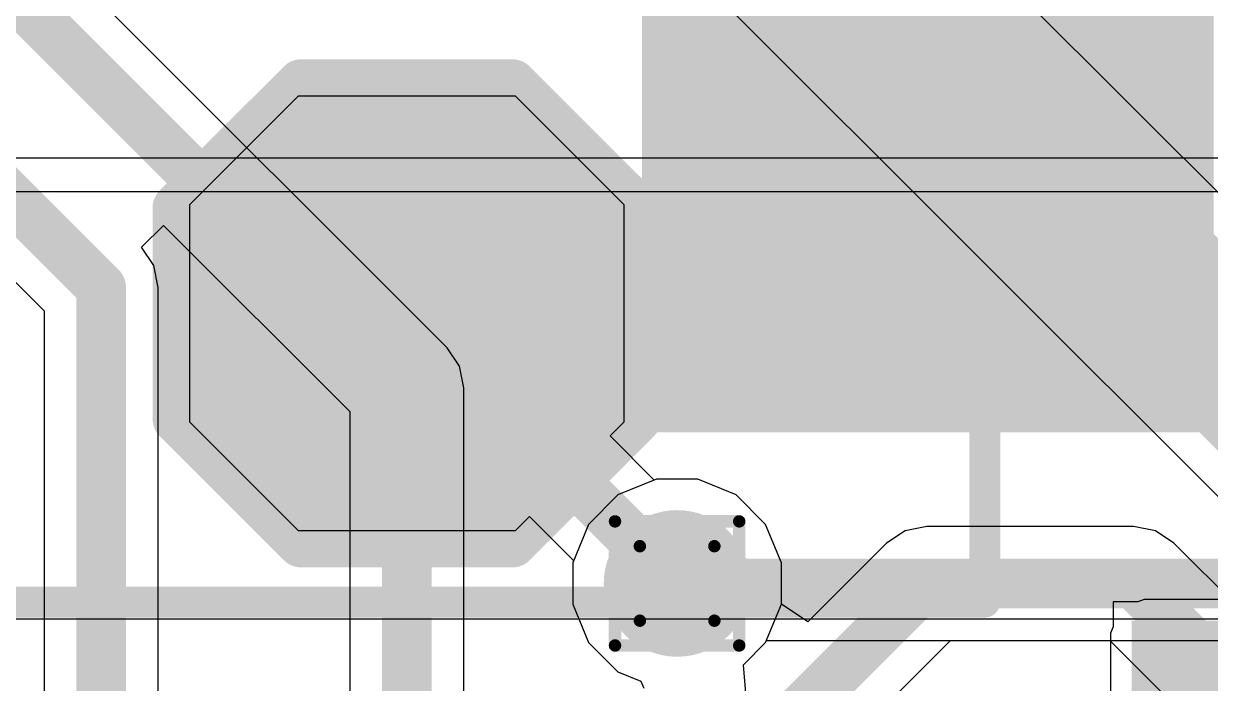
# Model space of a CAD drawing. Header units: inches. Extents: x -6 to 5433, y -4 to 5447.
# Drawn here: x 34.291 to 39.143, y 3.142 to 5.842 of the extents above; entities that cross this region are included whole.
import ezdxf

# ---------------------------------------------------------------- set-up
doc = ezdxf.new("R2010")
doc.units = ezdxf.units.IN
for name, color, linetype in [('Bottom Layer', 5, 'Continuous'), ('Bottom Overlay', 54, 'Continuous'), ('Bottom Paste', 16, 'Continuous'), ('Bottom Solder', 6, 'Continuous'), ('Drill Drawing', 1, 'Continuous'), ('Ground', 16, 'Continuous'), ('Power', 76, 'Continuous'), ('Top Layer', 1, 'Continuous'), ('Top Overlay', 2, 'Continuous'), ('Top Paste', 8, 'Continuous'), ('Top Solder', 216, 'Continuous'), ('Via Holes', 16, 'Continuous')]:
    doc.layers.add(name, color=color, linetype=linetype)

# ---------------------------------------------------------------- blocks, each defined once
blk = doc.blocks.new('YSPI0520_2R2M__2')
at = {"layer": 'Top Layer'}
blk.add_hatch(color=1, dxfattribs=at).paths.add_polyline_path([(-3.5, 1.25), (-1.5, 1.25), (-1.5, -1.25), (-3.5, -1.25)])
at = {"layer": 'Top Paste'}
blk.add_hatch(color=8, dxfattribs=at).paths.add_polyline_path([(-3.5, 1.25), (-1.5, 1.25), (-1.5, -1.25), (-3.5, -1.25)])
at = {"layer": 'Top Solder'}
blk.add_hatch(color=216, dxfattribs=at).paths.add_polyline_path([(-3.6016, 1.3516), (-1.3984, 1.3516), (-1.3984, -1.3516), (-3.6016, -1.3516)])
at = {"layer": 'Top Overlay'}
for points in [[(2.7, 2.6, 0.127, 0.127, 0), (-2.7, 2.6, 0.127, 0.127, 0)], [(-2.7, 2.6, 0.127, 0.127, 0), (-2.7, 1.557, 0.127, 0.127, 0)]]:
    blk.add_lwpolyline(points, format="xyseb", dxfattribs=at)
for points in [[(-2.7317, 2.6, 0.0635, 0.0635, 1), (-2.6682, 2.6, 0.0635, 0.0635, 1)], [(-2.7317, 2.6, 0.0635, 0.0635, 1), (-2.6682, 2.6, 0.0635, 0.0635, 1)], [(-2.7317, 1.557, 0.0635, 0.0635, 1), (-2.6682, 1.557, 0.0635, 0.0635, 1)]]:
    blk.add_lwpolyline(points, format="xyseb", close=True, dxfattribs=at)
blk = doc.blocks.new('MY_927_02_B_30')
at = {"layer": 'Bottom Layer'}
blk.add_hatch(color=5, dxfattribs=at).paths.add_polyline_path([(4.7, 2.25), (8.2, 2.25), (8.2, -2.25), (4.7, -2.25)])
at = {"layer": 'Bottom Paste'}
blk.add_hatch(color=16, dxfattribs=at).paths.add_polyline_path([(4.7, 2.25), (8.2, 2.25), (8.2, -2.25), (4.7, -2.25)])
at = {"layer": 'Bottom Solder'}
blk.add_hatch(color=6, dxfattribs=at).paths.add_polyline_path([(4.6492, 2.3008), (8.2508, 2.3008), (8.2508, -2.3008), (4.6492, -2.3008)])
blk = doc.blocks.new('T__________B_134')
at = {"layer": 'Bottom Layer'}
blk.add_hatch(color=5, dxfattribs=at).paths.add_polyline_path([(0.381, 0.762), (-0.381, 0.762), (-0.762, 0.381), (-0.762, -0.381), (-0.381, -0.762), (0.381, -0.762), (0.762, -0.381), (0.762, 0.381)])
at = {"layer": 'Bottom Paste'}
blk.add_hatch(color=16, dxfattribs=at).paths.add_polyline_path([(0.381, 0.762), (-0.381, 0.762), (-0.762, 0.381), (-0.762, -0.381), (-0.381, -0.762), (0.381, -0.762), (0.762, -0.381), (0.762, 0.381)])
at = {"layer": 'Bottom Solder'}
blk.add_hatch(color=6, dxfattribs=at).paths.add_polyline_path([(0.4318, 0.8636), (-0.4318, 0.8636), (-0.8636, 0.4318), (-0.8636, -0.4318), (-0.4318, -0.8636), (0.4318, -0.8636), (0.8636, -0.4318), (0.8636, 0.4318)])
at = {"layer": 'Bottom Overlay'}
for points in [[(-0.9398, 0.4318, 0.2, 0.2, 0), (-0.4318, 0.9398, 0.2, 0.2, 0)], [(-0.4318, 0.9398, 0.2, 0.2, 0), (0.4318, 0.9398, 0.2, 0.2, 0)], [(0.4318, 0.9398, 0.2, 0.2, 0), (0.9398, 0.4318, 0.2, 0.2, 0)], [(-0.9398, -0.4318, 0.2, 0.2, 0), (-0.9398, 0.4318, 0.2, 0.2, 0)], [(0.9398, -0.4318, 0.2, 0.2, 0), (0.9398, 0.4318, 0.2, 0.2, 0)], [(-0.9398, -0.4318, 0.2, 0.2, 0), (-0.4318, -0.9398, 0.2, 0.2, 0)], [(0.4318, -0.9398, 0.2, 0.2, 0), (0.9398, -0.4318, 0.2, 0.2, 0)], [(-0.4318, -0.9398, 0.2, 0.2, 0), (0.4318, -0.9398, 0.2, 0.2, 0)]]:
    blk.add_lwpolyline(points, format="xyseb", dxfattribs=at)
for points in [[(-0.4818, 0.9398, 0.1, 0.1, 1), (-0.3818, 0.9398, 0.1, 0.1, 1)], [(-0.4818, 0.9398, 0.1, 0.1, 1), (-0.3818, 0.9398, 0.1, 0.1, 1)], [(0.3818, 0.9398, 0.1, 0.1, 1), (0.4818, 0.9398, 0.1, 0.1, 1)], [(0.3818, 0.9398, 0.1, 0.1, 1), (0.4818, 0.9398, 0.1, 0.1, 1)], [(-0.9898, 0.4318, 0.1, 0.1, 1), (-0.8898, 0.4318, 0.1, 0.1, 1)], [(-0.9898, 0.4318, 0.1, 0.1, 1), (-0.8898, 0.4318, 0.1, 0.1, 1)], [(0.8898, 0.4318, 0.1, 0.1, 1), (0.9898, 0.4318, 0.1, 0.1, 1)], [(0.8898, 0.4318, 0.1, 0.1, 1), (0.9898, 0.4318, 0.1, 0.1, 1)], [(-0.9898, -0.4318, 0.1, 0.1, 1), (-0.8898, -0.4318, 0.1, 0.1, 1)], [(-0.9898, -0.4318, 0.1, 0.1, 1), (-0.8898, -0.4318, 0.1, 0.1, 1)], [(0.8898, -0.4318, 0.1, 0.1, 1), (0.9898, -0.4318, 0.1, 0.1, 1)], [(0.8898, -0.4318, 0.1, 0.1, 1), (0.9898, -0.4318, 0.1, 0.1, 1)], [(-0.4818, -0.9398, 0.1, 0.1, 1), (-0.3818, -0.9398, 0.1, 0.1, 1)], [(-0.4818, -0.9398, 0.1, 0.1, 1), (-0.3818, -0.9398, 0.1, 0.1, 1)], [(0.3818, -0.9398, 0.1, 0.1, 1), (0.4818, -0.9398, 0.1, 0.1, 1)], [(0.3818, -0.9398, 0.1, 0.1, 1), (0.4818, -0.9398, 0.1, 0.1, 1)]]:
    blk.add_lwpolyline(points, format="xyseb", close=True, dxfattribs=at)

msp = doc.modelspace()

# ---------------------------------------------------------------- hatches: boundary and pattern name
at = {"layer": 'Bottom Layer'}
h = msp.add_hatch(color=5, dxfattribs=at)
edge = h.paths.add_edge_path()
edge.add_arc((36.9626, 3.551), 0.3, 0, 360)
msp.add_hatch(color=5, dxfattribs=at).paths.add_polyline_path([(38.8723, -1.1519), (43.4594, -1.1519), (43.4594, 3.3481), (38.8723, 3.3481)])
at = {"layer": 'Ground'}
h = msp.add_hatch(color=16, dxfattribs=at)
edge = h.paths.add_edge_path()
edge.add_arc((36.9626, 3.551), 0.3, 0, 360)
at = {"layer": 'Power'}
h = msp.add_hatch(color=76, dxfattribs=at)
edge = h.paths.add_edge_path()
edge.add_arc((36.9626, 3.551), 0.3, 0, 360)
at = {"layer": 'Top Layer'}
for points in [[(39.1562, 7.5107), (36.8194, 7.5107), (36.8194, 4.7028), (39.1562, 4.7028)], [(40.9141, 4.8187), (36.8194, 4.8187), (36.8194, 4.1694), (40.9141, 4.1694)]]:
    msp.add_hatch(color=1, dxfattribs=at).paths.add_polyline_path(points)
h = msp.add_hatch(color=1, dxfattribs=at)
edge = h.paths.add_edge_path()
edge.add_arc((36.9626, 3.551), 0.3, 0, 360)
at = {"layer": 'Via Holes'}
h = msp.add_hatch(color=7, dxfattribs=at)
edge = h.paths.add_edge_path()
edge.add_arc((36.9626, 3.551), 0.15, 0, 360)

# ---------------------------------------------------------------- linework, layer by layer
at = {"layer": 'Bottom Layer'}
for p, q in [((35.4127, 5.5453), (34.9682, 5.1008)), ((36.3017, 5.5453), (35.4127, 5.5453)), ((36.7462, 5.1008), (36.3017, 5.5453)), ((34.9682, 5.1008), (34.9682, 4.2118)), ((36.7462, 4.2118), (36.7462, 5.1008)), ((34.9682, 4.2118), (35.4127, 3.7673)), ((36.6888, 4.1544), (36.7462, 4.2118)), ((36.8688, 3.9743), (36.6888, 4.1544)), ((36.8776, 3.978), (36.8688, 3.9743)), ((37.0475, 3.978), (36.8776, 3.978)), ((37.2045, 3.913), (37.0475, 3.978)), ((37.3246, 3.7928), (37.2045, 3.913)), ((36.3017, 3.7673), (36.3591, 3.8248)), ((36.3591, 3.8248), (36.5392, 3.6447)), ((37.3896, 3.6359), (37.3246, 3.7928)), ((35.4127, 3.7673), (36.3017, 3.7673)), ((36.5392, 3.6447), (36.5356, 3.6359)), ((36.5356, 3.6359), (36.5356, 3.466)), ((37.3896, 3.466), (37.3896, 3.6359)), ((36.5356, 3.466), (36.6006, 3.3091)), ((37.3246, 3.3091), (37.3896, 3.466)), ((38.847, 3.4751), (38.7453, 3.4751)), ((38.7453, 3.4751), (38.7453, 3.3733)), ((38.8723, 3.4855), (38.847, 3.4751)), ((43.4594, 3.4855), (38.8723, 3.4855)), ((38.7453, 3.3733), (38.7348, 3.3481)), ((38.7348, 3.3481), (38.7348, 3.0923)), ((36.6006, 3.3091), (36.7207, 3.189)), ((37.2339, 3.2184), (37.3246, 3.3091)), ((37.2436, 3.1022), (37.2339, 3.2184)), ((36.7207, 3.189), (36.8137, 3.1505)), ((36.8137, 3.1505), (36.8261, 3.1229))]:
    msp.add_line(p, q, dxfattribs=at)
msp.add_lwpolyline([(35.8572, 4.6563, 0.2032, 0.2032, 0), (36.9626, 3.551, 0.2032, 0.2032, 0)], format="xyseb", dxfattribs=at)
for points in [[(35.8064, 4.6563, 0.1016, 0.1016, 1), (35.908, 4.6563, 0.1016, 0.1016, 1)], [(36.9118, 3.551, 0.1016, 0.1016, 1), (37.0134, 3.551, 0.1016, 0.1016, 1)]]:
    msp.add_lwpolyline(points, format="xyseb", close=True, dxfattribs=at)
at = {"layer": 'Drill Drawing'}
for points in [[(36.7086, 3.805, 0.0508, 0.0508, 0), (37.2166, 3.805, 0.0508, 0.0508, 0)], [(36.7086, 3.297, 0.0508, 0.0508, 0), (36.7086, 3.805, 0.0508, 0.0508, 0)], [(37.2166, 3.297, 0.0508, 0.0508, 0), (37.2166, 3.805, 0.0508, 0.0508, 0)], [(36.8102, 3.7034, 0.0508, 0.0508, 0), (37.115, 3.7034, 0.0508, 0.0508, 0)], [(36.8102, 3.3986, 0.0508, 0.0508, 0), (36.8102, 3.7034, 0.0508, 0.0508, 0)], [(37.115, 3.3986, 0.0508, 0.0508, 0), (37.115, 3.7034, 0.0508, 0.0508, 0)], [(36.8102, 3.3986, 0.0508, 0.0508, 0), (37.115, 3.3986, 0.0508, 0.0508, 0)], [(36.7086, 3.297, 0.0508, 0.0508, 0), (37.2166, 3.297, 0.0508, 0.0508, 0)]]:
    msp.add_lwpolyline(points, format="xyseb", dxfattribs=at)
for points in [[(36.6959, 3.805, 0.0254, 0.0254, 1), (36.7213, 3.805, 0.0254, 0.0254, 1)], [(36.6959, 3.805, 0.0254, 0.0254, 1), (36.7213, 3.805, 0.0254, 0.0254, 1)], [(37.2039, 3.805, 0.0254, 0.0254, 1), (37.2293, 3.805, 0.0254, 0.0254, 1)], [(37.2039, 3.805, 0.0254, 0.0254, 1), (37.2293, 3.805, 0.0254, 0.0254, 1)], [(36.7975, 3.7034, 0.0254, 0.0254, 1), (36.8229, 3.7034, 0.0254, 0.0254, 1)], [(36.7975, 3.7034, 0.0254, 0.0254, 1), (36.8229, 3.7034, 0.0254, 0.0254, 1)], [(37.1023, 3.7034, 0.0254, 0.0254, 1), (37.1277, 3.7034, 0.0254, 0.0254, 1)], [(37.1023, 3.7034, 0.0254, 0.0254, 1), (37.1277, 3.7034, 0.0254, 0.0254, 1)], [(36.7975, 3.3986, 0.0254, 0.0254, 1), (36.8229, 3.3986, 0.0254, 0.0254, 1)], [(36.7975, 3.3986, 0.0254, 0.0254, 1), (36.8229, 3.3986, 0.0254, 0.0254, 1)], [(37.1023, 3.3986, 0.0254, 0.0254, 1), (37.1277, 3.3986, 0.0254, 0.0254, 1)], [(37.1023, 3.3986, 0.0254, 0.0254, 1), (37.1277, 3.3986, 0.0254, 0.0254, 1)], [(36.6959, 3.297, 0.0254, 0.0254, 1), (36.7213, 3.297, 0.0254, 0.0254, 1)], [(36.6959, 3.297, 0.0254, 0.0254, 1), (36.7213, 3.297, 0.0254, 0.0254, 1)], [(37.2039, 3.297, 0.0254, 0.0254, 1), (37.2293, 3.297, 0.0254, 0.0254, 1)], [(37.2039, 3.297, 0.0254, 0.0254, 1), (37.2293, 3.297, 0.0254, 0.0254, 1)]]:
    msp.add_lwpolyline(points, format="xyseb", close=True, dxfattribs=at)
at = {"layer": 'Ground'}
for p, q in [((40.3034, 4.0214), (35.2589, 9.066)), ((34.4479, 8.6336), (39.4925, 3.589)), ((36.022, 4.5158), (34.3539, 6.1839)), ((33.622, 5.4184), (34.3742, 4.6662)), ((34.7721, 4.9275), (34.8623, 5.0162)), ((34.8623, 5.0162), (35.6241, 4.2544)), ((34.8226, 4.8519), (34.7721, 4.9275)), ((34.8404, 4.7627), (34.8226, 4.8519)), ((34.8404, 3.0398), (34.8404, 4.7627)), ((34.3742, 4.6662), (34.3742, 3.0398)), ((36.0725, 4.4402), (36.022, 4.5158)), ((36.0903, 4.351), (36.0725, 4.4402)), ((36.0903, 3.0398), (36.0903, 4.351)), ((35.6241, 4.2544), (35.6241, 3.0398)), ((36.8776, 3.978), (36.7207, 3.913)), ((37.0475, 3.978), (36.8776, 3.978)), ((37.2045, 3.913), (37.0475, 3.978)), ((36.7207, 3.913), (36.6006, 3.7928)), ((37.3246, 3.7928), (37.2045, 3.913)), ((36.6006, 3.7928), (36.5356, 3.6359)), ((37.3896, 3.6359), (37.3246, 3.7928)), ((37.8948, 3.7663), (37.8192, 3.7158)), ((37.984, 3.784), (37.8948, 3.7663)), ((38.829, 3.784), (37.984, 3.784)), ((38.9182, 3.7663), (38.829, 3.784)), ((38.9939, 3.7158), (38.9182, 3.7663)), ((37.8192, 3.7158), (37.4971, 3.3937)), ((39.3655, 3.3441), (38.9939, 3.7158)), ((36.5356, 3.6359), (36.5356, 3.466)), ((37.3896, 3.466), (37.3896, 3.6359)), ((36.5356, 3.466), (36.6006, 3.3091)), ((37.3894, 3.4656), (37.3896, 3.466)), ((37.4971, 3.3937), (37.3894, 3.4656)), ((36.6006, 3.3091), (36.7207, 3.189)), ((37.5305, 2.7679), (38.0805, 3.3179)), ((38.0805, 3.3179), (38.7325, 3.3179)), ((38.7325, 3.3179), (39.019, 3.0314)), ((36.7207, 3.189), (36.8137, 3.1505)), ((36.8137, 3.1505), (36.8261, 3.1229))]:
    msp.add_line(p, q, dxfattribs=at)
for points in [[(35.0258, 8.9695, 0.2032, 0.2032, 0), (40.1386, 3.8566, 0.2032, 0.2032, 0)], [(34.6128, 8.7984, 0.2032, 0.2032, 0), (39.7256, 3.6856, 0.2032, 0.2032, 0)], [(34.1891, 6.0191, 0.2032, 0.2032, 0), (35.8572, 4.351, 0.2032, 0.2032, 0)], [(33.7185, 5.6515, 0.2032, 0.2032, 0), (34.6073, 4.7627, 0.2032, 0.2032, 0)], [(34.6073, 2.6741, 0.2032, 0.2032, 0), (34.6073, 4.7627, 0.2032, 0.2032, 0)], [(35.8572, 2.6741, 0.2032, 0.2032, 0), (35.8572, 4.351, 0.2032, 0.2032, 0)], [(37.1071, 2.6741, 0.2032, 0.2032, 0), (37.984, 3.551, 0.2032, 0.2032, 0)], [(37.984, 3.551, 0.2032, 0.2032, 0), (38.829, 3.551, 0.2032, 0.2032, 0)], [(38.829, 3.551, 0.2032, 0.2032, 0), (39.2521, 3.1279, 0.2032, 0.2032, 0)]]:
    msp.add_lwpolyline(points, format="xyseb", dxfattribs=at)
for points in [[(34.5565, 4.7627, 0.1016, 0.1016, 1), (34.6581, 4.7627, 0.1016, 0.1016, 1)], [(34.5565, 4.7627, 0.1016, 0.1016, 1), (34.6581, 4.7627, 0.1016, 0.1016, 1)], [(35.8064, 4.351, 0.1016, 0.1016, 1), (35.908, 4.351, 0.1016, 0.1016, 1)], [(35.8064, 4.351, 0.1016, 0.1016, 1), (35.908, 4.351, 0.1016, 0.1016, 1)], [(37.9332, 3.551, 0.1016, 0.1016, 1), (38.0348, 3.551, 0.1016, 0.1016, 1)], [(37.9332, 3.551, 0.1016, 0.1016, 1), (38.0348, 3.551, 0.1016, 0.1016, 1)], [(38.7782, 3.551, 0.1016, 0.1016, 1), (38.8798, 3.551, 0.1016, 0.1016, 1)], [(38.7782, 3.551, 0.1016, 0.1016, 1), (38.8798, 3.551, 0.1016, 0.1016, 1)]]:
    msp.add_lwpolyline(points, format="xyseb", close=True, dxfattribs=at)
at = {"layer": 'Power'}
for p, q in [((40.8419, 5.292), (30.861, 5.292)), ((30.861, 5.1546), (40.8419, 5.1546)), ((36.8776, 3.978), (36.7207, 3.913)), ((37.0475, 3.978), (36.8776, 3.978)), ((37.2045, 3.913), (37.0475, 3.978)), ((36.7207, 3.913), (36.6006, 3.7928)), ((37.3246, 3.7928), (37.2045, 3.913)), ((36.6006, 3.7928), (36.5356, 3.6359)), ((37.3896, 3.6359), (37.3246, 3.7928)), ((36.5356, 3.6359), (36.5356, 3.466)), ((37.3896, 3.466), (37.3896, 3.6359)), ((36.5356, 3.466), (36.6006, 3.3091)), ((37.3246, 3.3091), (37.3896, 3.466)), ((36.6006, 3.3091), (36.7207, 3.189)), ((37.2339, 3.2184), (37.3246, 3.3091)), ((37.2436, 3.1022), (37.2339, 3.2184)), ((36.7207, 3.189), (36.8137, 3.1505)), ((36.8137, 3.1505), (36.8261, 3.1229))]:
    msp.add_line(p, q, dxfattribs=at)
at = {"layer": 'Top Layer'}
for p, q in [((32.067, 3.4067), (39.2324, 3.4067)), ((33.7843, 3.4067), (36.5602, 3.4067)), ((36.5602, 3.4067), (36.6006, 3.3091)), ((36.6006, 3.3091), (36.7207, 3.189)), ((37.2339, 3.2184), (37.3246, 3.3091)), ((37.3246, 3.3091), (37.3282, 3.3179)), ((37.3282, 3.3179), (43.8131, 3.3179)), ((37.2436, 3.1022), (37.2339, 3.2184)), ((36.7207, 3.189), (36.8137, 3.1505)), ((36.8137, 3.1505), (36.8261, 3.1229))]:
    msp.add_line(p, q, dxfattribs=at)
msp.add_lwpolyline([(36.9626, 3.551, 0.2032, 0.2032, 0), (47.2744, 3.551, 0.2032, 0.2032, 0)], format="xyseb", dxfattribs=at)
msp.add_lwpolyline([(36.9118, 3.551, 0.1016, 0.1016, 1), (37.0134, 3.551, 0.1016, 0.1016, 1)], format="xyseb", close=True, dxfattribs=at)

# ---------------------------------------------------------------- block references
at = {"rotation": 180}
for name, p in [('YSPI0520_2R2M__2', (35.5204, 6.0748)), ('MY_927_02_B_30', (47.0722, 1.0981))]:
    msp.add_blockref(name, p, dxfattribs=at)
msp.add_blockref('T__________B_134', (35.8572, 4.6563))

doc.saveas('drawing.dxf')
